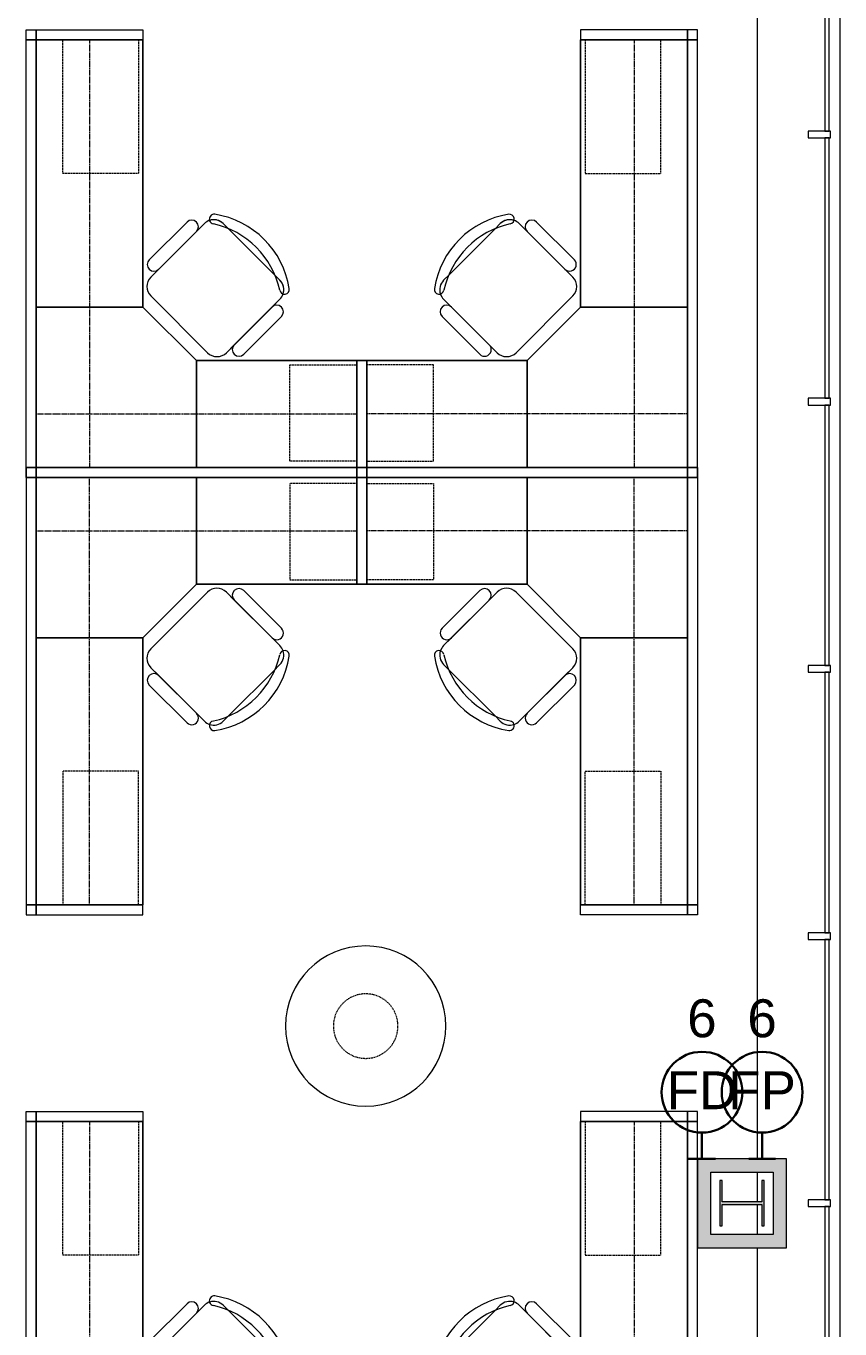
# Model space of a CAD drawing. Header units: inches. Extents: x -1180 to 2011, y -268 to 2143.
# Drawn here: x 1234.5 to 1417.2, y 1221.9 to 1514.5 of the extents above; entities that cross this region are included whole.
import ezdxf

# ---------------------------------------------------------------- set-up
doc = ezdxf.new("R2010")
doc.units = ezdxf.units.IN
doc.header["$MEASUREMENT"] = 0
for name, pattern in [('Hidden', [0.28125, 0.1875, -0.09375]), ('Hidden2', [0.140625, 0.09375, -0.046875]), ('Steelcase Hidden Line', [0.117188, 0.078125, -0.039062])]:
    doc.linetypes.add(name, pattern=pattern)
for name, color, linetype, lineweight in [('A-ANNO-NOTE', 131, 'Continuous', 13), ('A-GLAZ-CURT', 52, 'Continuous', 9), ('A-GLAZ-CWMG', 51, 'Continuous', 13), ('A-WALL', 113, 'Continuous', 13), ('A-WALL-PATT', 111, 'Continuous', 13), ('I-FURN', 30, 'Continuous', 9), ('I-FURN-PNLS', 30, 'Continuous', 9), ('I-WALL', 2, 'Continuous', 13), ('S-COLS', 52, 'Continuous', 13)]:
    doc.layers.add(name, color=color, linetype=linetype, lineweight=lineweight)
doc.styles.add('Swis721 Lt BT', font='swissl.ttf', dxfattribs={"height": 8.514638})

# ---------------------------------------------------------------- blocks, each defined once
blk = doc.blocks.new('HP-Bearing Pile-Column - HP10X57-5580024-6TH FLOOR POWER _ SIGNAL')
at = {"layer": 'S-COLS', "lineweight": 9}
blk.add_hatch(color=7, dxfattribs=at).paths.add_polyline_path([(-5.1, 5), (-5.1, 4.435), (-0.2825, 4.435), (-0.2825, -4.435), (-5.1, -4.435), (-5.1, -5), (5.1, -5), (5.1, -4.435), (0.2825, -4.435), (0.2825, 4.435), (5.1, 4.435), (5.1, 5), (-4.9623, 5)], flags=0)
at = {"layer": 'S-COLS', "color": 8, "lineweight": 20}
for p, q in [((5.1, 5), (-5.1, 5)), ((-5.1, 5), (-5.1, 4.435)), ((-5.1, 4.435), (-0.2825, 4.435)), ((-0.2825, 4.435), (-0.2825, -4.435)), ((0.2825, -4.435), (0.2825, 4.435)), ((0.2825, 4.435), (5.1, 4.435)), ((5.1, 4.435), (5.1, 5)), ((-0.2825, -4.435), (-5.1, -4.435)), ((-5.1, -4.435), (-5.1, -5)), ((-5.1, -5), (5.1, -5)), ((5.1, -4.435), (0.2825, -4.435)), ((5.1, -5), (5.1, -4.435))]:
    blk.add_line(p, q, dxfattribs=at)
blk = doc.blocks.new('System Panel - Glazed-5268106-6TH FLOOR POWER _ SIGNAL')
at = {"layer": 'A-GLAZ-CURT', "lineweight": 13}
for p, q in [((29.26, 1.75), (-29.26, 1.75)), ((-29.26, 1.75), (-29.26, 0.75)), ((-29.26, 0.75), (29.26, 0.75)), ((29.26, 0.75), (29.26, 1.75))]:
    blk.add_line(p, q, dxfattribs=at)
blk = doc.blocks.new('System Panel - Glazed-4980337-6TH FLOOR POWER _ SIGNAL')
at = {"layer": 'A-GLAZ-CURT', "lineweight": 13}
for p, q in [((29.25, 1.75), (-29.25, 1.75)), ((-29.25, 1.75), (-29.25, 0.75)), ((-29.25, 0.75), (29.25, 0.75)), ((29.25, 0.75), (29.25, 1.75))]:
    blk.add_line(p, q, dxfattribs=at)
blk = doc.blocks.new('System Panel - Glazed-5268107-6TH FLOOR POWER _ SIGNAL')
at = {"layer": 'A-GLAZ-CURT', "lineweight": 13}
for p, q in [((29.375, 1.75), (-29.375, 1.75)), ((-29.375, 1.75), (-29.375, 0.75)), ((-29.375, 0.75), (29.375, 0.75)), ((29.375, 0.75), (29.375, 1.75))]:
    blk.add_line(p, q, dxfattribs=at)
blk = doc.blocks.new('Rectangular Mullion - 1_5_ x 2_5_ rectangular-4980335-6TH FLOOR POWER _ SIGNAL')
at = {"layer": 'A-GLAZ-CWMG', "lineweight": 20}
for p, q in [((-0.75, 3), (0.75, 3)), ((-0.75, -2), (-0.75, 3)), ((0.75, 3), (0.75, -2)), ((0.75, -2), (-0.75, -2))]:
    blk.add_line(p, q, dxfattribs=at)
blk = doc.blocks.new('F-Workstation - Generic Typical - F-Workstation - Generic Typical-V95-6TH FLOOR POWER _ SIGNAL')
at = {"layer": 'I-FURN'}
for p, q in [((25.76, -38.49), (38.49, -25.76)), ((38.49, -25.76), (25.76, -38.49)), ((25.76, -38.49), (38.49, -25.76)), ((42.73, -25.76), (54.75, -37.78)), ((44.5, -27.53), (42.73, -25.76)), ((42.73, -25.76), (44.5, -27.53)), ((46.62, -25.4), (55.1, -33.89)), ((55.1, -33.89), (46.62, -25.4)), ((46.62, -25.4), (55.1, -33.89)), ((44.5, -27.53), (52.98, -36.01)), ((52.98, -36.01), (44.5, -27.53)), ((52.98, -36.01), (44.5, -27.53)), ((44.5, -27.53), (52.98, -36.01)), ((54.75, -37.78), (52.98, -36.01)), ((52.98, -36.01), (54.75, -37.78)), ((37.78, -54.75), (25.76, -42.73)), ((25.76, -42.73), (27.53, -44.5)), ((27.53, -44.5), (25.76, -42.73)), ((53.65, -43.12), (43.12, -53.65)), ((43.2, -53.57), (53.57, -43.2)), ((53.57, -43.2), (43.2, -53.57)), ((53.57, -43.2), (53.96, -42.81)), ((53.96, -42.81), (53.57, -43.2)), ((53.99, -42.78), (54.75, -42.02)), ((54.75, -42.02), (53.99, -42.78)), ((33.89, -55.1), (25.4, -46.62)), ((25.4, -46.62), (33.89, -55.1)), ((33.89, -55.1), (25.4, -46.62)), ((36.01, -52.98), (27.53, -44.5)), ((27.53, -44.5), (36.01, -52.98)), ((27.53, -44.5), (36.01, -52.98)), ((36.01, -52.98), (27.53, -44.5)), ((36.01, -52.98), (37.78, -54.75)), ((37.78, -54.75), (36.01, -52.98)), ((42.02, -54.75), (43.2, -53.57)), ((43.2, -53.57), (42.02, -54.75))]:
    blk.add_line(p, q, dxfattribs=at)
for centre, radius, start, end in [((40.61, -27.88), 3, 45, 135), ((40.61, -27.88), 3, 45, 135), ((40.61, -27.88), 3, 45, 135), ((45.56, -26.46), 1.5, 45, 225), ((45.56, -26.46), 1.5, 45, 225), ((45.56, -26.46), 1.5, 45, 225), ((54.04, -34.95), 1.5, 225, 45), ((54.04, -34.95), 1.5, 225, 45), ((54.04, -34.95), 1.5, 225, 45), ((52.63, -39.9), 3, 18.7164, 45), ((52.63, -39.9), 3, 18.6047, 45), ((52.63, -39.9), 3, 18.6047, 45), ((27.88, -40.61), 3, 135, 225), ((27.88, -40.61), 3, 135, 225), ((27.88, -40.61), 3, 135, 225), ((35.53, -35.53), 19.64, 282.5758, 347.4242), ((35.53, -35.53), 19.64, 282.5758, 347.4242), ((35.53, -35.53), 19.64, 282.5758, 347.4242), ((37.07, -37.07), 20, 278.8255, 351.1745), ((37.07, -37.07), 20, 278.8255, 351.1745), ((37.07, -37.07), 20, 278.8255, 351.1745), ((55.77, -39.97), 1.08, 351.1745, 171.1745), ((55.77, -39.97), 1.08, 351.1745, 171.1745), ((55.77, -39.97), 1.08, 351.1745, 171.1745), ((52.63, -39.9), 3, 315, 18.6047), ((52.63, -39.9), 3, 315, 18.6047), ((26.46, -45.56), 1.5, 45, 225), ((26.46, -45.56), 1.5, 45, 225), ((26.46, -45.56), 1.5, 45, 225), ((34.95, -54.04), 1.5, 225, 45), ((34.95, -54.04), 1.5, 225, 45), ((34.95, -54.04), 1.5, 225, 45), ((39.9, -52.63), 3, 225, 251.2836), ((39.9, -52.63), 3, 225, 251.3953), ((39.9, -52.63), 3, 225, 251.3953), ((39.97, -55.77), 1.08, 98.8255, 278.8255), ((39.97, -55.77), 1.08, 98.8255, 278.8255), ((39.97, -55.77), 1.08, 98.8255, 278.8255), ((39.9, -52.63), 3, 251.3953, 315), ((39.9, -52.63), 3, 251.3953, 315)]:
    blk.add_arc(centre, radius, start, end, dxfattribs=at)
at = {"layer": 'I-FURN-PNLS'}
for p, q in [((-2.25, 2.25), (-2.25, 0)), ((0, 2.25), (-2.25, 2.25)), ((-2.25, 0), (0, 0)), ((0, 0), (-2.25, 0)), ((-2.25, 0), (-2.25, -96)), ((0, 0), (0, 2.25)), ((72, 2.25), (0, 2.25)), ((0, 2.25), (0, 0)), ((0, 0), (72, 0)), ((0, -96), (0, 0)), ((0, 0), (0, -36)), ((36, 0), (0, 0)), ((0, 0), (0, -36)), ((36, 0), (0, 0)), ((0, 0), (36, 0)), ((0, -36), (0, 0)), ((72, 0), (36, 0)), ((36, 0), (36, -24)), ((36, -24), (36, 0)), ((36, -24), (36, 0)), ((36, 0), (36, -24)), ((72, 0), (36, 0)), ((36, 0), (36, -24)), ((36, -24), (36, 0)), ((36, 0), (72, 0)), ((72, 2.25), (72, 0)), ((74.25, 2.25), (72, 2.25)), ((72, 0), (72, 2.25)), ((72, -24), (72, 0)), ((72, 0), (74.25, 0)), ((74.25, 0), (72, 0)), ((72, 0), (72, -24)), ((72, -24), (72, 0)), ((72, 0), (72, -24)), ((74.25, 0), (74.25, 2.25)), ((74.25, -24), (74.25, 0)), ((24, -36), (36, -24)), ((24, -36), (36, -24)), ((36, -24), (24, -36)), ((36, -24), (72, -24)), ((36, -24), (72, -24)), ((72, -24), (36, -24)), ((57, -24), (72, -24)), ((72, -24), (74.25, -24)), ((24, -36), (0, -36)), ((0, -36), (0, -96)), ((0, -36), (24, -36)), ((0, -36), (24, -36)), ((24, -36), (0, -36)), ((24, -36), (0, -36)), ((0, -36), (0, -96)), ((0, -96), (0, -36)), ((0, -36), (24, -36)), ((24, -96), (24, -36)), ((24, -96), (24, -36)), ((24, -36), (24, -96)), ((24, -96), (24, -66)), ((-2.25, -96), (-2.25, -98.25)), ((0, -96), (-2.25, -96)), ((-2.25, -96), (0, -96)), ((0, -96), (24, -96)), ((0, -98.25), (0, -96)), ((24, -96), (0, -96)), ((0, -96), (0, -98.25)), ((0, -96), (24, -96)), ((24, -96), (0, -96)), ((24, -98.25), (24, -96)), ((-2.25, -98.25), (0, -98.25)), ((0, -98.25), (24, -98.25))]:
    blk.add_line(p, q, dxfattribs=at)
at = {"layer": 'I-FURN-PNLS', "linetype": 'Hidden'}
for p, q in [((12, -96), (12, 0)), ((0, -12), (72, -12))]:
    blk.add_line(p, q, dxfattribs=at)
at = {"layer": 'I-FURN-PNLS', "linetype": 'Hidden2'}
for p, q in [((57, -1.37), (57, -23)), ((72, -1.37), (57, -1.37)), ((72, -23), (72, -1.37)), ((57, -23), (72, -23)), ((23, -66), (6, -66)), ((6, -66), (6, -96)), ((23, -96), (23, -66)), ((6, -96), (23, -96))]:
    blk.add_line(p, q, dxfattribs=at)
blk = doc.blocks.new('F-Workstation - Generic Typical - F-Workstation - Generic Typical-V96-6TH FLOOR POWER _ SIGNAL')
at = {"layer": 'I-FURN'}
for p, q in [((33.89, 55.1), (25.4, 46.62)), ((33.89, 55.1), (25.4, 46.62)), ((25.4, 46.62), (33.89, 55.1)), ((37.78, 54.75), (25.76, 42.73)), ((27.53, 44.5), (36.01, 52.98)), ((36.01, 52.98), (27.53, 44.5)), ((36.01, 52.98), (27.53, 44.5)), ((27.53, 44.5), (36.01, 52.98)), ((37.78, 54.75), (36.01, 52.98)), ((36.01, 52.98), (37.78, 54.75)), ((43.2, 53.57), (42.02, 54.75)), ((42.02, 54.75), (43.2, 53.57)), ((53.65, 43.12), (43.12, 53.65)), ((53.57, 43.2), (43.2, 53.57)), ((43.2, 53.57), (53.57, 43.2)), ((27.53, 44.5), (25.76, 42.73)), ((25.76, 42.73), (27.53, 44.5)), ((54.75, 42.02), (53.57, 43.2)), ((53.57, 43.2), (54.75, 42.02)), ((25.76, 38.49), (38.49, 25.76)), ((25.76, 38.49), (38.49, 25.76)), ((38.49, 25.76), (25.76, 38.49)), ((42.73, 25.76), (54.75, 37.78)), ((52.98, 36.01), (44.5, 27.53)), ((44.5, 27.53), (52.98, 36.01)), ((44.5, 27.53), (52.98, 36.01)), ((52.98, 36.01), (44.5, 27.53)), ((52.98, 36.01), (54.75, 37.78)), ((54.75, 37.78), (52.98, 36.01)), ((46.62, 25.4), (55.1, 33.89)), ((46.62, 25.4), (55.1, 33.89)), ((55.1, 33.89), (46.62, 25.4)), ((42.73, 25.76), (44.5, 27.53)), ((44.5, 27.53), (42.73, 25.76))]:
    blk.add_line(p, q, dxfattribs=at)
for centre, radius, start, end in [((39.97, 55.77), 1.08, 81.1745, 261.1745), ((39.97, 55.77), 1.08, 81.1745, 261.1745), ((39.97, 55.77), 1.08, 81.1745, 261.1745), ((39.9, 52.63), 3, 45, 108.6047), ((39.9, 52.63), 3, 45, 108.6047), ((37.07, 37.07), 20, 8.8255, 81.1745), ((37.07, 37.07), 20, 8.8255, 81.1745), ((37.07, 37.07), 20, 8.8255, 81.1745), ((34.95, 54.04), 1.5, 315, 135), ((34.95, 54.04), 1.5, 315, 135), ((34.95, 54.04), 1.5, 315, 135), ((39.9, 52.63), 3, 108.7164, 135), ((39.9, 52.63), 3, 108.6047, 135), ((39.9, 52.63), 3, 108.6047, 135), ((35.53, 35.53), 19.64, 12.5758, 77.4242), ((35.53, 35.53), 19.64, 12.5758, 77.4242), ((35.53, 35.53), 19.64, 12.5758, 77.4242), ((26.46, 45.56), 1.5, 135, 315), ((26.46, 45.56), 1.5, 135, 315), ((26.46, 45.56), 1.5, 135, 315), ((27.88, 40.61), 3, 135, 225), ((27.88, 40.61), 3, 135, 225), ((27.88, 40.61), 3, 135, 225), ((52.63, 39.9), 3, 341.3953, 45), ((52.63, 39.9), 3, 341.3953, 45), ((55.77, 39.97), 1.08, 188.8255, 8.8255), ((55.77, 39.97), 1.08, 188.8255, 8.8255), ((55.77, 39.97), 1.08, 188.8255, 8.8255), ((52.63, 39.9), 3, 315, 341.2836), ((52.63, 39.9), 3, 315, 341.3953), ((52.63, 39.9), 3, 315, 341.3953), ((54.04, 34.95), 1.5, 315, 135), ((54.04, 34.95), 1.5, 315, 135), ((54.04, 34.95), 1.5, 315, 135), ((45.56, 26.46), 1.5, 135, 315), ((45.56, 26.46), 1.5, 135, 315), ((45.56, 26.46), 1.5, 135, 315), ((40.61, 27.88), 3, 225, 315), ((40.61, 27.88), 3, 225, 315), ((40.61, 27.88), 3, 225, 315)]:
    blk.add_arc(centre, radius, start, end, dxfattribs=at)
at = {"layer": 'I-FURN-PNLS'}
for p, q in [((-2.25, 96), (-2.25, 98.25)), ((-2.25, 98.25), (0, 98.25)), ((0, 98.25), (0, 96)), ((0, 96), (0, 98.25)), ((0, 98.25), (24, 98.25)), ((24, 98.25), (24, 96)), ((0, 96), (-2.25, 96)), ((-2.25, 96), (0, 96)), ((-2.25, 0), (-2.25, 96)), ((0, 36), (0, 96)), ((0, 96), (24, 96)), ((0, 96), (0, 0)), ((24, 96), (0, 96)), ((24, 96), (0, 96)), ((0, 96), (0, 36)), ((0, 36), (0, 96)), ((0, 96), (24, 96)), ((24, 96), (24, 36)), ((24, 96), (24, 66)), ((24, 36), (24, 96)), ((24, 96), (24, 36)), ((24, 36), (0, 36)), ((0, 0), (0, 36)), ((0, 36), (24, 36)), ((24, 36), (0, 36)), ((0, 36), (0, 0)), ((0, 0), (0, 36)), ((0, 36), (24, 36)), ((0, 36), (24, 36)), ((24, 36), (0, 36)), ((24, 36), (36, 24)), ((36, 24), (24, 36)), ((24, 36), (36, 24)), ((36, 0), (36, 24)), ((36, 24), (72, 24)), ((36, 24), (36, 0)), ((36, 0), (36, 24)), ((36, 24), (36, 0)), ((72, 24), (36, 24)), ((36, 24), (36, 0)), ((36, 0), (36, 24)), ((36, 24), (72, 24)), ((57, 24), (72, 24)), ((72, 24), (72, 0)), ((72, 24), (74.25, 24)), ((72, 0), (72, 24)), ((72, 0), (72, 24)), ((72, 24), (72, 0)), ((74.25, 24), (74.25, 0)), ((-2.25, -2.25), (-2.25, 0)), ((-2.25, 0), (0, 0)), ((0, 0), (-2.25, 0)), ((0, -2.25), (-2.25, -2.25)), ((0, 0), (0, -2.25)), ((0, -2.25), (0, 0)), ((0, 0), (72, 0)), ((36, 0), (0, 0)), ((0, 0), (36, 0)), ((36, 0), (0, 0)), ((72, -2.25), (0, -2.25)), ((72, 0), (36, 0)), ((36, 0), (72, 0)), ((72, 0), (36, 0)), ((72, -2.25), (72, 0)), ((72, 0), (74.25, 0)), ((72, 0), (72, -2.25)), ((74.25, 0), (72, 0)), ((74.25, -2.25), (72, -2.25)), ((74.25, 0), (74.25, -2.25))]:
    blk.add_line(p, q, dxfattribs=at)
at = {"layer": 'I-FURN-PNLS', "linetype": 'Hidden2'}
for p, q in [((6, 96), (23, 96)), ((6, 66), (6, 96)), ((23, 96), (23, 66)), ((23, 66), (6, 66)), ((57, 1.37), (57, 23)), ((57, 23), (72, 23)), ((72, 23), (72, 1.37)), ((72, 1.37), (57, 1.37))]:
    blk.add_line(p, q, dxfattribs=at)
at = {"layer": 'I-FURN-PNLS', "linetype": 'Hidden'}
for p, q in [((12, 96), (12, 0)), ((0, 12), (72, 12))]:
    blk.add_line(p, q, dxfattribs=at)
blk = doc.blocks.new('F-Workstation - Generic Typical - F-Workstation - Generic Typical-V97-6TH FLOOR POWER _ SIGNAL')
at = {"layer": 'I-FURN'}
for p, q in [((33.89, 55.1), (25.4, 46.62)), ((33.89, 55.1), (25.4, 46.62)), ((25.4, 46.62), (33.89, 55.1)), ((37.78, 54.75), (25.76, 42.73)), ((27.53, 44.5), (36.01, 52.98)), ((36.01, 52.98), (27.53, 44.5)), ((36.01, 52.98), (27.53, 44.5)), ((27.53, 44.5), (36.01, 52.98)), ((37.78, 54.75), (36.01, 52.98)), ((36.01, 52.98), (37.78, 54.75)), ((43.2, 53.57), (42.02, 54.75)), ((42.02, 54.75), (43.2, 53.57)), ((53.65, 43.12), (43.12, 53.65)), ((53.57, 43.2), (43.2, 53.57)), ((43.2, 53.57), (53.57, 43.2)), ((27.53, 44.5), (25.76, 42.73)), ((25.76, 42.73), (27.53, 44.5)), ((53.96, 42.81), (53.57, 43.2)), ((53.57, 43.2), (53.96, 42.81)), ((54.75, 42.02), (53.99, 42.78)), ((53.99, 42.78), (54.75, 42.02)), ((25.76, 38.49), (38.49, 25.76)), ((25.76, 38.49), (38.49, 25.76)), ((38.49, 25.76), (25.76, 38.49)), ((42.73, 25.76), (54.75, 37.78)), ((52.98, 36.01), (44.5, 27.53)), ((44.5, 27.53), (52.98, 36.01)), ((44.5, 27.53), (52.98, 36.01)), ((52.98, 36.01), (44.5, 27.53)), ((52.98, 36.01), (54.75, 37.78)), ((54.75, 37.78), (52.98, 36.01)), ((46.62, 25.4), (55.1, 33.89)), ((46.62, 25.4), (55.1, 33.89)), ((55.1, 33.89), (46.62, 25.4)), ((42.73, 25.76), (44.5, 27.53)), ((44.5, 27.53), (42.73, 25.76))]:
    blk.add_line(p, q, dxfattribs=at)
for centre, radius, start, end in [((39.97, 55.77), 1.08, 81.1745, 261.1745), ((39.97, 55.77), 1.08, 81.1745, 261.1745), ((39.97, 55.77), 1.08, 81.1745, 261.1745), ((39.9, 52.63), 3, 45, 108.6047), ((39.9, 52.63), 3, 90, 105), ((39.9, 52.63), 3, 75, 90), ((37.07, 37.07), 20, 8.8255, 81.1745), ((37.07, 37.07), 20, 8.8255, 81.1745), ((37.07, 37.07), 20, 8.8255, 81.1745), ((34.95, 54.04), 1.5, 315, 135), ((34.95, 54.04), 1.5, 315, 135), ((34.95, 54.04), 1.5, 315, 135), ((39.9, 52.63), 3, 108.7164, 135), ((39.9, 52.63), 3, 108.6047, 135), ((39.9, 52.63), 3, 108.6047, 135), ((39.9, 52.63), 3, 105, 108.6047), ((35.53, 35.53), 19.64, 12.5758, 77.4242), ((35.53, 35.53), 19.64, 12.5758, 77.4242), ((35.53, 35.53), 19.64, 12.5758, 77.4242), ((39.9, 52.63), 3, 45, 75), ((26.46, 45.56), 1.5, 135, 315), ((26.46, 45.56), 1.5, 135, 315), ((26.46, 45.56), 1.5, 135, 315), ((27.88, 40.61), 3, 135, 225), ((27.88, 40.61), 3, 135, 225), ((27.88, 40.61), 3, 135, 225), ((52.63, 39.9), 3, 341.3953, 45), ((52.63, 39.9), 3, 30, 45), ((52.63, 39.9), 3, 341.3953, 30), ((55.77, 39.97), 1.08, 188.8255, 8.8255), ((55.77, 39.97), 1.08, 188.8255, 8.8255), ((55.77, 39.97), 1.08, 188.8255, 8.8255), ((52.63, 39.9), 3, 315, 341.2836), ((52.63, 39.9), 3, 315, 341.3953), ((52.63, 39.9), 3, 315, 341.3953), ((54.04, 34.95), 1.5, 315, 135), ((54.04, 34.95), 1.5, 315, 135), ((54.04, 34.95), 1.5, 315, 135), ((45.56, 26.46), 1.5, 135, 315), ((45.56, 26.46), 1.5, 135, 315), ((45.56, 26.46), 1.5, 135, 315), ((40.61, 27.88), 3, 225, 315), ((40.61, 27.88), 3, 225, 315), ((40.61, 27.88), 3, 225, 315)]:
    blk.add_arc(centre, radius, start, end, dxfattribs=at)
at = {"layer": 'I-FURN-PNLS'}
for p, q in [((-2.25, 96), (-2.25, 98.25)), ((-2.25, 98.25), (0, 98.25)), ((0, 98.25), (0, 96)), ((0, 96), (0, 98.25)), ((0, 98.25), (24, 98.25)), ((24, 98.25), (24, 96)), ((0, 96), (-2.25, 96)), ((-2.25, 96), (0, 96)), ((-2.25, 0), (-2.25, 96)), ((0, 36), (0, 96)), ((0, 96), (24, 96)), ((0, 96), (0, 0)), ((24, 96), (0, 96)), ((24, 96), (0, 96)), ((0, 96), (0, 36)), ((0, 36), (0, 96)), ((0, 96), (24, 96)), ((24, 96), (24, 36)), ((24, 96), (24, 66)), ((24, 36), (24, 96)), ((24, 96), (24, 36)), ((24, 36), (0, 36)), ((0, 0), (0, 36)), ((0, 36), (24, 36)), ((24, 36), (0, 36)), ((0, 36), (0, 0)), ((0, 0), (0, 36)), ((0, 36), (24, 36)), ((0, 36), (24, 36)), ((24, 36), (0, 36)), ((24, 36), (36, 24)), ((36, 24), (24, 36)), ((24, 36), (36, 24)), ((36, 0), (36, 24)), ((36, 24), (72, 24)), ((36, 24), (36, 0)), ((36, 0), (36, 24)), ((36, 24), (36, 0)), ((72, 24), (36, 24)), ((36, 24), (36, 0)), ((36, 0), (36, 24)), ((36, 24), (72, 24)), ((57, 24), (72, 24)), ((72, 24), (72, 0)), ((72, 24), (74.25, 24)), ((72, 0), (72, 24)), ((72, 0), (72, 24)), ((72, 24), (72, 0)), ((74.25, 24), (74.25, 0)), ((-2.25, -2.25), (-2.25, 0)), ((-2.25, 0), (0, 0)), ((0, 0), (-2.25, 0)), ((0, -2.25), (-2.25, -2.25)), ((0, 0), (0, -2.25)), ((0, -2.25), (0, 0)), ((0, 0), (72, 0)), ((36, 0), (0, 0)), ((0, 0), (36, 0)), ((36, 0), (0, 0)), ((72, -2.25), (0, -2.25)), ((72, 0), (36, 0)), ((36, 0), (72, 0)), ((72, 0), (36, 0)), ((72, -2.25), (72, 0)), ((72, 0), (74.25, 0)), ((72, 0), (72, -2.25)), ((74.25, 0), (72, 0)), ((74.25, -2.25), (72, -2.25)), ((74.25, 0), (74.25, -2.25))]:
    blk.add_line(p, q, dxfattribs=at)
at = {"layer": 'I-FURN-PNLS', "linetype": 'Hidden2'}
for p, q in [((6, 96), (23, 96)), ((6, 66), (6, 96)), ((23, 96), (23, 66)), ((23, 66), (6, 66)), ((57, 1.37), (57, 23)), ((57, 23), (72, 23)), ((72, 23), (72, 1.37)), ((72, 1.37), (57, 1.37))]:
    blk.add_line(p, q, dxfattribs=at)
at = {"layer": 'I-FURN-PNLS', "linetype": 'Hidden'}
for p, q in [((12, 96), (12, 0)), ((0, 12), (72, 12))]:
    blk.add_line(p, q, dxfattribs=at)
blk = doc.blocks.new('F-Workstation - Generic Typical - F-Workstation - Generic Typical-V98-6TH FLOOR POWER _ SIGNAL')
at = {"layer": 'I-FURN'}
for p, q in [((25.76, -38.49), (38.49, -25.76)), ((38.49, -25.76), (25.76, -38.49)), ((25.76, -38.49), (38.49, -25.76)), ((42.73, -25.76), (54.75, -37.78)), ((44.5, -27.53), (42.73, -25.76)), ((42.73, -25.76), (44.5, -27.53)), ((46.62, -25.4), (55.1, -33.89)), ((55.1, -33.89), (46.62, -25.4)), ((46.62, -25.4), (55.1, -33.89)), ((44.5, -27.53), (52.98, -36.01)), ((52.98, -36.01), (44.5, -27.53)), ((52.98, -36.01), (44.5, -27.53)), ((44.5, -27.53), (52.98, -36.01)), ((54.75, -37.78), (52.98, -36.01)), ((52.98, -36.01), (54.75, -37.78)), ((37.78, -54.75), (25.76, -42.73)), ((25.76, -42.73), (27.53, -44.5)), ((27.53, -44.5), (25.76, -42.73)), ((53.65, -43.12), (43.12, -53.65)), ((43.2, -53.57), (53.57, -43.2)), ((53.57, -43.2), (43.2, -53.57)), ((53.57, -43.2), (54.75, -42.02)), ((54.75, -42.02), (53.57, -43.2)), ((33.89, -55.1), (25.4, -46.62)), ((25.4, -46.62), (33.89, -55.1)), ((33.89, -55.1), (25.4, -46.62)), ((36.01, -52.98), (27.53, -44.5)), ((27.53, -44.5), (36.01, -52.98)), ((27.53, -44.5), (36.01, -52.98)), ((36.01, -52.98), (27.53, -44.5)), ((36.01, -52.98), (37.78, -54.75)), ((37.78, -54.75), (36.01, -52.98)), ((42.02, -54.75), (43.2, -53.57)), ((43.2, -53.57), (42.02, -54.75))]:
    blk.add_line(p, q, dxfattribs=at)
for centre, radius, start, end in [((40.61, -27.88), 3, 45, 135), ((40.61, -27.88), 3, 45, 135), ((40.61, -27.88), 3, 45, 135), ((45.56, -26.46), 1.5, 45, 225), ((45.56, -26.46), 1.5, 45, 225), ((45.56, -26.46), 1.5, 45, 225), ((54.04, -34.95), 1.5, 225, 45), ((54.04, -34.95), 1.5, 225, 45), ((54.04, -34.95), 1.5, 225, 45), ((52.63, -39.9), 3, 18.7164, 45), ((52.63, -39.9), 3, 18.6047, 45), ((52.63, -39.9), 3, 18.6047, 45), ((27.88, -40.61), 3, 135, 225), ((27.88, -40.61), 3, 135, 225), ((27.88, -40.61), 3, 135, 225), ((35.53, -35.53), 19.64, 282.5758, 347.4242), ((35.53, -35.53), 19.64, 282.5758, 347.4242), ((35.53, -35.53), 19.64, 282.5758, 347.4242), ((37.07, -37.07), 20, 278.8255, 351.1745), ((37.07, -37.07), 20, 278.8255, 351.1745), ((37.07, -37.07), 20, 278.8255, 351.1745), ((55.77, -39.97), 1.08, 351.1745, 171.1745), ((55.77, -39.97), 1.08, 351.1745, 171.1745), ((55.77, -39.97), 1.08, 351.1745, 171.1745), ((52.63, -39.9), 3, 315, 18.6047), ((52.63, -39.9), 3, 315, 18.6047), ((26.46, -45.56), 1.5, 45, 225), ((26.46, -45.56), 1.5, 45, 225), ((26.46, -45.56), 1.5, 45, 225), ((34.95, -54.04), 1.5, 225, 45), ((34.95, -54.04), 1.5, 225, 45), ((34.95, -54.04), 1.5, 225, 45), ((39.9, -52.63), 3, 225, 251.2836), ((39.9, -52.63), 3, 225, 251.3953), ((39.9, -52.63), 3, 225, 251.3953), ((39.97, -55.77), 1.08, 98.8255, 278.8255), ((39.97, -55.77), 1.08, 98.8255, 278.8255), ((39.97, -55.77), 1.08, 98.8255, 278.8255), ((39.9, -52.63), 3, 251.3953, 315), ((39.9, -52.63), 3, 251.3953, 270), ((39.9, -52.63), 3, 270, 315)]:
    blk.add_arc(centre, radius, start, end, dxfattribs=at)
at = {"layer": 'I-FURN-PNLS'}
for p, q in [((-2.25, 2.25), (-2.25, 0)), ((0, 2.25), (-2.25, 2.25)), ((-2.25, 0), (0, 0)), ((0, 0), (-2.25, 0)), ((-2.25, 0), (-2.25, -96)), ((0, 0), (0, 2.25)), ((72, 2.25), (0, 2.25)), ((0, 2.25), (0, 0)), ((0, 0), (72, 0)), ((0, -96), (0, 0)), ((0, 0), (0, -36)), ((36, 0), (0, 0)), ((0, 0), (0, -36)), ((36, 0), (0, 0)), ((0, 0), (36, 0)), ((0, -36), (0, 0)), ((72, 0), (36, 0)), ((36, 0), (36, -24)), ((36, -24), (36, 0)), ((36, -24), (36, 0)), ((36, 0), (36, -24)), ((72, 0), (36, 0)), ((36, 0), (36, -24)), ((36, -24), (36, 0)), ((36, 0), (72, 0)), ((72, 2.25), (72, 0)), ((74.25, 2.25), (72, 2.25)), ((72, 0), (72, 2.25)), ((72, -24), (72, 0)), ((72, 0), (74.25, 0)), ((74.25, 0), (72, 0)), ((72, 0), (72, -24)), ((72, -24), (72, 0)), ((72, 0), (72, -24)), ((74.25, 0), (74.25, 2.25)), ((74.25, -24), (74.25, 0)), ((24, -36), (36, -24)), ((24, -36), (36, -24)), ((36, -24), (24, -36)), ((36, -24), (72, -24)), ((36, -24), (72, -24)), ((72, -24), (36, -24)), ((57, -24), (72, -24)), ((72, -24), (74.25, -24)), ((24, -36), (0, -36)), ((0, -36), (0, -96)), ((0, -36), (24, -36)), ((0, -36), (24, -36)), ((24, -36), (0, -36)), ((24, -36), (0, -36)), ((0, -36), (0, -96)), ((0, -96), (0, -36)), ((0, -36), (24, -36)), ((24, -96), (24, -36)), ((24, -96), (24, -36)), ((24, -36), (24, -96)), ((24, -96), (24, -66)), ((-2.25, -96), (-2.25, -98.25)), ((0, -96), (-2.25, -96)), ((-2.25, -96), (0, -96)), ((0, -96), (24, -96)), ((0, -98.25), (0, -96)), ((24, -96), (0, -96)), ((0, -96), (0, -98.25)), ((0, -96), (24, -96)), ((24, -96), (0, -96)), ((24, -98.25), (24, -96)), ((-2.25, -98.25), (0, -98.25)), ((0, -98.25), (24, -98.25))]:
    blk.add_line(p, q, dxfattribs=at)
at = {"layer": 'I-FURN-PNLS', "linetype": 'Hidden'}
for p, q in [((12, -96), (12, 0)), ((0, -12), (72, -12))]:
    blk.add_line(p, q, dxfattribs=at)
at = {"layer": 'I-FURN-PNLS', "linetype": 'Hidden2'}
for p, q in [((57, -1.37), (57, -23)), ((72, -1.37), (57, -1.37)), ((72, -23), (72, -1.37)), ((57, -23), (72, -23)), ((23, -66), (6, -66)), ((6, -66), (6, -96)), ((23, -96), (23, -66)), ((6, -96), (23, -96))]:
    blk.add_line(p, q, dxfattribs=at)
blk = doc.blocks.new('Steelcase Coalesse - Host - Table - Round - 36_-5503981-6TH FLOOR POWER _ SIGNAL')
at = {"layer": 'I-FURN'}
for start, end in [(360, 180), (180, 0)]:
    blk.add_arc((-26.14, -21.68), 18, start, end, dxfattribs=at)
at = {"layer": 'I-FURN', "linetype": 'Steelcase Hidden Line'}
for start, end in [(0, 180), (180, 360)]:
    blk.add_arc((-26.14, -21.68), 7.25, start, end, dxfattribs=at)
blk = doc.blocks.new('F-Workstation - Generic Typical - F-Workstation - Generic Typical-V113-6TH FLOOR POWER _ SIGNAL')
at = {"layer": 'I-FURN'}
for p, q in [((33.89, 55.1), (25.4, 46.62)), ((33.89, 55.1), (25.4, 46.62)), ((25.4, 46.62), (33.89, 55.1)), ((37.78, 54.75), (25.76, 42.73)), ((27.53, 44.5), (36.01, 52.98)), ((36.01, 52.98), (27.53, 44.5)), ((36.01, 52.98), (27.53, 44.5)), ((27.53, 44.5), (36.01, 52.98)), ((37.78, 54.75), (36.01, 52.98)), ((36.01, 52.98), (37.78, 54.75)), ((43.2, 53.57), (42.02, 54.75)), ((42.02, 54.75), (43.2, 53.57)), ((53.65, 43.12), (43.12, 53.65)), ((53.57, 43.2), (43.2, 53.57)), ((43.2, 53.57), (53.57, 43.2)), ((27.53, 44.5), (25.76, 42.73)), ((25.76, 42.73), (27.53, 44.5)), ((53.96, 42.81), (53.57, 43.2)), ((53.57, 43.2), (53.96, 42.81)), ((54.75, 42.02), (53.99, 42.78)), ((53.99, 42.78), (54.75, 42.02)), ((25.76, 38.49), (38.49, 25.76)), ((25.76, 38.49), (38.49, 25.76)), ((38.49, 25.76), (25.76, 38.49)), ((42.73, 25.76), (54.75, 37.78)), ((52.98, 36.01), (44.5, 27.53)), ((44.5, 27.53), (52.98, 36.01)), ((44.5, 27.53), (52.98, 36.01)), ((52.98, 36.01), (44.5, 27.53)), ((52.98, 36.01), (54.75, 37.78)), ((54.75, 37.78), (52.98, 36.01)), ((46.62, 25.4), (55.1, 33.89)), ((46.62, 25.4), (55.1, 33.89)), ((55.1, 33.89), (46.62, 25.4)), ((42.73, 25.76), (44.5, 27.53)), ((44.5, 27.53), (42.73, 25.76))]:
    blk.add_line(p, q, dxfattribs=at)
for centre, radius, start, end in [((39.97, 55.77), 1.08, 81.1745, 261.1745), ((39.97, 55.77), 1.08, 81.1745, 261.1745), ((39.97, 55.77), 1.08, 81.1745, 261.1745), ((39.9, 52.63), 3, 45, 108.6047), ((39.9, 52.63), 3, 45, 108.6047), ((37.07, 37.07), 20, 8.8255, 81.1745), ((37.07, 37.07), 20, 8.8255, 81.1745), ((37.07, 37.07), 20, 8.8255, 81.1745), ((34.95, 54.04), 1.5, 315, 135), ((34.95, 54.04), 1.5, 315, 135), ((34.95, 54.04), 1.5, 315, 135), ((39.9, 52.63), 3, 108.7164, 135), ((39.9, 52.63), 3, 108.6047, 135), ((39.9, 52.63), 3, 108.6047, 135), ((35.53, 35.53), 19.64, 12.5758, 77.4242), ((35.53, 35.53), 19.64, 12.5758, 77.4242), ((35.53, 35.53), 19.64, 12.5758, 77.4242), ((26.46, 45.56), 1.5, 135, 315), ((26.46, 45.56), 1.5, 135, 315), ((26.46, 45.56), 1.5, 135, 315), ((27.88, 40.61), 3, 135, 225), ((27.88, 40.61), 3, 135, 225), ((27.88, 40.61), 3, 135, 225), ((52.63, 39.9), 3, 341.3953, 45), ((52.63, 39.9), 3, 341.3953, 45), ((55.77, 39.97), 1.08, 188.8255, 8.8255), ((55.77, 39.97), 1.08, 188.8255, 8.8255), ((55.77, 39.97), 1.08, 188.8255, 8.8255), ((52.63, 39.9), 3, 315, 341.2836), ((52.63, 39.9), 3, 315, 341.3953), ((52.63, 39.9), 3, 315, 341.3953), ((54.04, 34.95), 1.5, 315, 135), ((54.04, 34.95), 1.5, 315, 135), ((54.04, 34.95), 1.5, 315, 135), ((45.56, 26.46), 1.5, 135, 315), ((45.56, 26.46), 1.5, 135, 315), ((45.56, 26.46), 1.5, 135, 315), ((40.61, 27.88), 3, 225, 315), ((40.61, 27.88), 3, 225, 315), ((40.61, 27.88), 3, 225, 315)]:
    blk.add_arc(centre, radius, start, end, dxfattribs=at)
at = {"layer": 'I-FURN-PNLS'}
for p, q in [((-2.25, 96), (-2.25, 98.25)), ((-2.25, 98.25), (0, 98.25)), ((0, 98.25), (0, 96)), ((0, 96), (0, 98.25)), ((0, 98.25), (24, 98.25)), ((24, 98.25), (24, 96)), ((0, 96), (-2.25, 96)), ((-2.25, 96), (0, 96)), ((-2.25, 0), (-2.25, 96)), ((0, 36), (0, 96)), ((0, 96), (24, 96)), ((0, 96), (0, 0)), ((24, 96), (0, 96)), ((24, 96), (0, 96)), ((0, 96), (0, 36)), ((0, 36), (0, 96)), ((0, 96), (24, 96)), ((24, 96), (24, 36)), ((24, 96), (24, 66)), ((24, 36), (24, 96)), ((24, 96), (24, 36)), ((24, 36), (0, 36)), ((0, 0), (0, 36)), ((0, 36), (24, 36)), ((24, 36), (0, 36)), ((0, 36), (0, 0)), ((0, 0), (0, 36)), ((0, 36), (24, 36)), ((0, 36), (24, 36)), ((24, 36), (0, 36)), ((24, 36), (36, 24)), ((36, 24), (24, 36)), ((24, 36), (36, 24)), ((36, 0), (36, 24)), ((36, 24), (72, 24)), ((36, 24), (36, 0)), ((36, 0), (36, 24)), ((36, 24), (36, 0)), ((72, 24), (36, 24)), ((36, 24), (36, 0)), ((36, 0), (36, 24)), ((36, 24), (72, 24)), ((57, 24), (72, 24)), ((72, 24), (72, 0)), ((72, 24), (74.25, 24)), ((72, 0), (72, 24)), ((72, 0), (72, 24)), ((72, 24), (72, 0)), ((74.25, 24), (74.25, 0)), ((-2.25, -2.25), (-2.25, 0)), ((-2.25, 0), (0, 0)), ((0, 0), (-2.25, 0)), ((0, -2.25), (-2.25, -2.25)), ((0, 0), (0, -2.25)), ((0, -2.25), (0, 0)), ((0, 0), (72, 0)), ((36, 0), (0, 0)), ((0, 0), (36, 0)), ((36, 0), (0, 0)), ((72, -2.25), (0, -2.25)), ((72, 0), (36, 0)), ((36, 0), (72, 0)), ((72, 0), (36, 0)), ((72, -2.25), (72, 0)), ((72, 0), (74.25, 0)), ((72, 0), (72, -2.25)), ((74.25, 0), (72, 0)), ((74.25, -2.25), (72, -2.25)), ((74.25, 0), (74.25, -2.25))]:
    blk.add_line(p, q, dxfattribs=at)
at = {"layer": 'I-FURN-PNLS', "linetype": 'Hidden2'}
for p, q in [((6, 96), (23, 96)), ((6, 66), (6, 96)), ((23, 96), (23, 66)), ((23, 66), (6, 66)), ((57, 1.37), (57, 23)), ((57, 23), (72, 23)), ((72, 23), (72, 1.37)), ((72, 1.37), (57, 1.37))]:
    blk.add_line(p, q, dxfattribs=at)
at = {"layer": 'I-FURN-PNLS', "linetype": 'Hidden'}
for p, q in [((12, 96), (12, 0)), ((0, 12), (72, 12))]:
    blk.add_line(p, q, dxfattribs=at)
blk = doc.blocks.new('F-Workstation - Generic Typical - F-Workstation - Generic Typical-V93-6TH FLOOR POWER _ SIGNAL')
at = {"layer": 'I-FURN'}
for p, q in [((25.76, -38.49), (38.49, -25.76)), ((38.49, -25.76), (25.76, -38.49)), ((25.76, -38.49), (38.49, -25.76)), ((42.73, -25.76), (54.75, -37.78)), ((44.5, -27.53), (42.73, -25.76)), ((42.73, -25.76), (44.5, -27.53)), ((46.62, -25.4), (55.1, -33.89)), ((55.1, -33.89), (46.62, -25.4)), ((46.62, -25.4), (55.1, -33.89)), ((44.5, -27.53), (52.98, -36.01)), ((52.98, -36.01), (44.5, -27.53)), ((52.98, -36.01), (44.5, -27.53)), ((44.5, -27.53), (52.98, -36.01)), ((54.75, -37.78), (52.98, -36.01)), ((52.98, -36.01), (54.75, -37.78)), ((37.78, -54.75), (25.76, -42.73)), ((25.76, -42.73), (27.53, -44.5)), ((27.53, -44.5), (25.76, -42.73)), ((53.65, -43.12), (43.12, -53.65)), ((43.2, -53.57), (53.57, -43.2)), ((53.57, -43.2), (43.2, -53.57)), ((53.57, -43.2), (54.75, -42.02)), ((54.75, -42.02), (53.57, -43.2)), ((33.89, -55.1), (25.4, -46.62)), ((25.4, -46.62), (33.89, -55.1)), ((33.89, -55.1), (25.4, -46.62)), ((36.01, -52.98), (27.53, -44.5)), ((27.53, -44.5), (36.01, -52.98)), ((27.53, -44.5), (36.01, -52.98)), ((36.01, -52.98), (27.53, -44.5)), ((36.01, -52.98), (37.78, -54.75)), ((37.78, -54.75), (36.01, -52.98)), ((42.02, -54.75), (43.2, -53.57)), ((43.2, -53.57), (42.02, -54.75))]:
    blk.add_line(p, q, dxfattribs=at)
for centre, radius, start, end in [((40.61, -27.88), 3, 45, 135), ((40.61, -27.88), 3, 45, 135), ((40.61, -27.88), 3, 45, 135), ((45.56, -26.46), 1.5, 45, 225), ((45.56, -26.46), 1.5, 45, 225), ((45.56, -26.46), 1.5, 45, 225), ((54.04, -34.95), 1.5, 225, 45), ((54.04, -34.95), 1.5, 225, 45), ((54.04, -34.95), 1.5, 225, 45), ((52.63, -39.9), 3, 18.7164, 45), ((52.63, -39.9), 3, 18.6047, 45), ((52.63, -39.9), 3, 18.6047, 45), ((27.88, -40.61), 3, 135, 225), ((27.88, -40.61), 3, 135, 225), ((27.88, -40.61), 3, 135, 225), ((35.53, -35.53), 19.64, 282.5758, 347.4242), ((35.53, -35.53), 19.64, 282.5758, 347.4242), ((35.53, -35.53), 19.64, 282.5758, 347.4242), ((37.07, -37.07), 20, 278.8255, 351.1745), ((37.07, -37.07), 20, 278.8255, 351.1745), ((37.07, -37.07), 20, 278.8255, 351.1745), ((55.77, -39.97), 1.08, 351.1745, 171.1745), ((55.77, -39.97), 1.08, 351.1745, 171.1745), ((55.77, -39.97), 1.08, 351.1745, 171.1745), ((52.63, -39.9), 3, 315, 18.6047), ((52.63, -39.9), 3, 315, 18.6047), ((26.46, -45.56), 1.5, 45, 225), ((26.46, -45.56), 1.5, 45, 225), ((26.46, -45.56), 1.5, 45, 225), ((34.95, -54.04), 1.5, 225, 45), ((34.95, -54.04), 1.5, 225, 45), ((34.95, -54.04), 1.5, 225, 45), ((39.9, -52.63), 3, 225, 251.2836), ((39.9, -52.63), 3, 225, 251.3953), ((39.9, -52.63), 3, 225, 251.3953), ((39.97, -55.77), 1.08, 98.8255, 278.8255), ((39.97, -55.77), 1.08, 98.8255, 278.8255), ((39.97, -55.77), 1.08, 98.8255, 278.8255), ((39.9, -52.63), 3, 251.3953, 315), ((39.9, -52.63), 3, 251.3953, 315)]:
    blk.add_arc(centre, radius, start, end, dxfattribs=at)
at = {"layer": 'I-FURN-PNLS'}
for p, q in [((-2.25, 2.25), (-2.25, 0)), ((0, 2.25), (-2.25, 2.25)), ((-2.25, 0), (0, 0)), ((0, 0), (-2.25, 0)), ((-2.25, 0), (-2.25, -96)), ((0, 0), (0, 2.25)), ((72, 2.25), (0, 2.25)), ((0, 2.25), (0, 0)), ((0, 0), (72, 0)), ((0, -96), (0, 0)), ((0, 0), (0, -36)), ((36, 0), (0, 0)), ((0, 0), (0, -36)), ((36, 0), (0, 0)), ((0, 0), (36, 0)), ((0, -36), (0, 0)), ((72, 0), (36, 0)), ((36, 0), (36, -24)), ((36, -24), (36, 0)), ((36, -24), (36, 0)), ((36, 0), (36, -24)), ((72, 0), (36, 0)), ((36, 0), (36, -24)), ((36, -24), (36, 0)), ((36, 0), (72, 0)), ((72, 2.25), (72, 0)), ((74.25, 2.25), (72, 2.25)), ((72, 0), (72, 2.25)), ((72, -24), (72, 0)), ((72, 0), (74.25, 0)), ((74.25, 0), (72, 0)), ((72, 0), (72, -24)), ((72, -24), (72, 0)), ((72, 0), (72, -24)), ((74.25, 0), (74.25, 2.25)), ((74.25, -24), (74.25, 0)), ((24, -36), (36, -24)), ((24, -36), (36, -24)), ((36, -24), (24, -36)), ((36, -24), (72, -24)), ((36, -24), (72, -24)), ((72, -24), (36, -24)), ((57, -24), (72, -24)), ((72, -24), (74.25, -24)), ((24, -36), (0, -36)), ((0, -36), (0, -96)), ((0, -36), (24, -36)), ((0, -36), (24, -36)), ((24, -36), (0, -36)), ((24, -36), (0, -36)), ((0, -36), (0, -96)), ((0, -96), (0, -36)), ((0, -36), (24, -36)), ((24, -96), (24, -36)), ((24, -96), (24, -36)), ((24, -36), (24, -96)), ((24, -96), (24, -66)), ((-2.25, -96), (-2.25, -98.25)), ((0, -96), (-2.25, -96)), ((-2.25, -96), (0, -96)), ((0, -96), (24, -96)), ((0, -98.25), (0, -96)), ((24, -96), (0, -96)), ((0, -96), (0, -98.25)), ((0, -96), (24, -96)), ((24, -96), (0, -96)), ((24, -98.25), (24, -96)), ((-2.25, -98.25), (0, -98.25)), ((0, -98.25), (24, -98.25))]:
    blk.add_line(p, q, dxfattribs=at)
at = {"layer": 'I-FURN-PNLS', "linetype": 'Hidden'}
for p, q in [((12, -96), (12, 0)), ((0, -12), (72, -12))]:
    blk.add_line(p, q, dxfattribs=at)
at = {"layer": 'I-FURN-PNLS', "linetype": 'Hidden2'}
for p, q in [((57, -1.37), (57, -23)), ((72, -1.37), (57, -1.37)), ((72, -23), (72, -1.37)), ((57, -23), (72, -23)), ((23, -66), (6, -66)), ((6, -66), (6, -96)), ((23, -96), (23, -66)), ((6, -96), (23, -96))]:
    blk.add_line(p, q, dxfattribs=at)

msp = doc.modelspace()

# ---------------------------------------------------------------- hatches: boundary and pattern name
at = {"layer": 'A-WALL-PATT', "lineweight": 9}
for points in [[(1388.26, 1240.15), (1388.26, 1260.15), (1385.26, 1260.15), (1385.26, 1240.15)], [(1388.26, 1257.15), (1405.26, 1257.15), (1405.26, 1260.15), (1388.26, 1260.15)], [(1402.26, 1240.15), (1405.26, 1240.15), (1405.26, 1257.15), (1402.26, 1257.15), (1402.26, 1243.15)], [(1398.73, 1240.15), (1402.26, 1240.15), (1402.26, 1243.15), (1388.26, 1243.15), (1388.26, 1240.15)]]:
    msp.add_hatch(color=7, dxfattribs=at).paths.add_polyline_path(points, flags=0)

# ---------------------------------------------------------------- linework, layer by layer
at = {"layer": 'A-ANNO-NOTE', "lineweight": 30}
for p, q in [((1386.26, 1260.15), (1386.26, 1266.01)), ((1399.76, 1260.15), (1399.76, 1266.01)), ((1389.26, 1260.15), (1383.26, 1260.15)), ((1402.76, 1260.15), (1396.76, 1260.15))]:
    msp.add_line(p, q, dxfattribs=at)
for centre in [(1386.26, 1275.08), (1399.76, 1275.08)]:
    msp.add_circle(centre, 9.07, dxfattribs=at)
at = {"layer": 'A-WALL', "lineweight": 9}
for p, q in [((1417.23, 1971.52), (1417.23, 889.04)), ((1398.73, 1260.15), (1398.73, 1600.33)), ((1398.73, 1250.44), (1398.73, 1257.15)), ((1398.73, 1243.15), (1398.73, 1249.87)), ((1398.73, 1170.23), (1398.73, 1240.15))]:
    msp.add_line(p, q, dxfattribs=at)
at = {"layer": 'I-WALL', "color": 8, "lineweight": 20}
for p, q in [((1385.26, 1260.15), (1385.26, 1240.15)), ((1405.26, 1260.15), (1385.26, 1260.15)), ((1405.26, 1240.15), (1405.26, 1260.15)), ((1388.26, 1243.15), (1388.26, 1257.15)), ((1388.26, 1257.15), (1402.26, 1257.15)), ((1402.26, 1257.15), (1402.26, 1243.15)), ((1402.26, 1243.15), (1388.26, 1243.15)), ((1385.26, 1240.15), (1405.26, 1240.15))]:
    msp.add_line(p, q, dxfattribs=at)

# ---------------------------------------------------------------- block references
at = {"layer": 'A-GLAZ-CURT', "rotation": 269.9999999999999}
for name, p in [('System Panel - Glazed-5268107-6TH FLOOR POWER _ SIGNAL', (1413.1, 1520.28)), ('System Panel - Glazed-4980337-6TH FLOOR POWER _ SIGNAL', (1413.1, 1460.15)), ('System Panel - Glazed-4980337-6TH FLOOR POWER _ SIGNAL', (1413.1, 1400.15)), ('System Panel - Glazed-4980337-6TH FLOOR POWER _ SIGNAL', (1413.1, 1340.15)), ('System Panel - Glazed-4980337-6TH FLOOR POWER _ SIGNAL', (1413.1, 1280.15)), ('System Panel - Glazed-5268106-6TH FLOOR POWER _ SIGNAL', (1413.1, 1220.14))]:
    msp.add_blockref(name, p, dxfattribs=at)
at = {"layer": 'A-GLAZ-CWMG', "lineweight": 9, "extrusion": (0, 0, -1), "rotation": 270.0000000000001}
for p in [(-1413.1, 1490.15), (-1413.1, 1430.15), (-1413.1, 1370.15), (-1413.1, 1310.15), (-1413.1, 1250.15)]:
    msp.add_blockref('Rectangular Mullion - 1_5_ x 2_5_ rectangular-4980335-6TH FLOOR POWER _ SIGNAL', p, dxfattribs=at)
at = {"layer": 'I-FURN'}
msp.add_blockref('Steelcase Coalesse - Host - Table - Round - 36_-5503981-6TH FLOOR POWER _ SIGNAL', (1336.9, 1311.6), dxfattribs=at)
at = {"layer": 'I-FURN-PNLS'}
for name, p in [('F-Workstation - Generic Typical - F-Workstation - Generic Typical-V97-6TH FLOOR POWER _ SIGNAL', (1236.76, 1415.39)), ('F-Workstation - Generic Typical - F-Workstation - Generic Typical-V95-6TH FLOOR POWER _ SIGNAL', (1236.76, 1413.14)), ('F-Workstation - Generic Typical - F-Workstation - Generic Typical-V113-6TH FLOOR POWER _ SIGNAL', (1236.76, 1172.48))]:
    msp.add_blockref(name, p, dxfattribs=at)
at = {"layer": 'I-FURN-PNLS', "rotation": 180}
for name, p in [('F-Workstation - Generic Typical - F-Workstation - Generic Typical-V98-6TH FLOOR POWER _ SIGNAL', (1383.01, 1415.39)), ('F-Workstation - Generic Typical - F-Workstation - Generic Typical-V96-6TH FLOOR POWER _ SIGNAL', (1383.01, 1413.14)), ('F-Workstation - Generic Typical - F-Workstation - Generic Typical-V93-6TH FLOOR POWER _ SIGNAL', (1383.01, 1172.48))]:
    msp.add_blockref(name, p, dxfattribs=at)
at = {"layer": 'S-COLS', "lineweight": 9, "rotation": 89.99999999999991}
msp.add_blockref('HP-Bearing Pile-Column - HP10X57-5580024-6TH FLOOR POWER _ SIGNAL', (1395.26, 1250.15), dxfattribs=at)

# ---------------------------------------------------------------- texts
at = {"layer": 'A-ANNO-NOTE', "lineweight": 9, "attachment_point": 2, "line_spacing_factor": 1.00667, "style": 'Swis721 Lt BT'}
for s, insert, char_height, width in [('6', (1386.25, 1295.93), 8.51, 7.56), ('6', (1399.75, 1295.93), 8.51, 7.56), ('FD', (1386.25, 1279.78), 8.515, 18.036), ('FP', (1399.75, 1279.78), 8.515, 16.74)]:
    msp.add_mtext(s, dxfattribs=dict(at, insert=insert, char_height=char_height, width=width))

doc.saveas('drawing.dxf')
